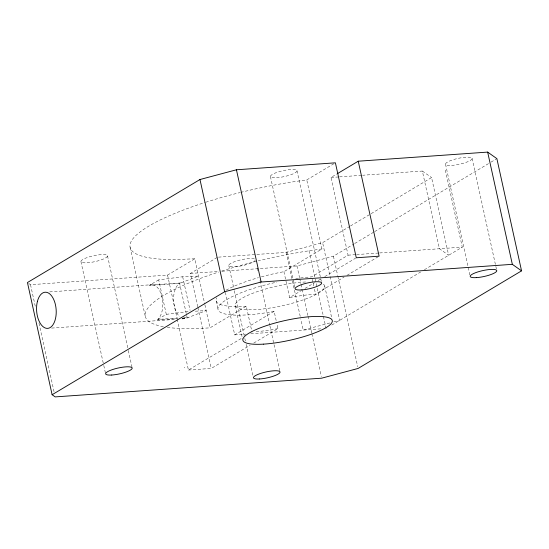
<?xml version="1.0" encoding="UTF-8"?>
<svg xmlns="http://www.w3.org/2000/svg" width="549" height="549" viewBox="0 0 549 549"><rect width="100%" height="100%" fill="white"/><g stroke="black" fill="none" stroke-linecap="round" stroke-linejoin="round"><path stroke-width="0.41" stroke-dasharray="2.75 2.06" d="M158.716 279.866L149.163 285.439L179.626 283.38L198.587 276.072L182.673 276.758L158.716 279.866L166.292 314.33L156.767 320.06L177.066 318.633M240.682 192.397A135.974 30.126 -12.4 0 1 294.916 181.561L306.767 179.914L334.664 163.252M28.678 283.408L30.524 284.711L167.555 275.07L194.792 258.805L204.736 304.022M295.767 278.645A63.451 14.061 -12.4 0 1 311.763 276.861L348.08 255.175L330.999 177.478L336.887 173.958M197.715 306.781L190.393 273.457L217.63 257.193M218.475 257.138L286.146 252.375L322.606 242.631L349.782 226.408M350.516 225.968L431.569 177.567L448.65 255.271L439.433 248.745L422.353 171.048L362.649 175.248M261.399 276.833A63.451 14.061 -12.4 0 1 280.992 272.235L283.915 271.693L321.954 248.978L306.767 179.914M167.294 327.348A135.974 30.126 -12.4 0 0 179.763 328.453L199.115 328.46L209.979 327.87L246.302 306.184L251.991 332.083M221.94 271.24L296.968 265.956L333.428 256.218L354.043 243.907M354.778 243.468L373.924 232.042M374.658 231.603L490.25 162.579M490.984 162.14L496.872 158.627M283.915 271.693L289.611 297.592L300.598 291.032M304.997 288.403L314.522 282.721M318.18 280.532L321.11 278.782M324.775 276.593L355.546 258.222M225.344 292.288L234.718 334.897L274.143 311.352L276.675 322.86M177.258 319.216L188.431 370.033L241.766 338.191M289.611 297.592L292.747 297.009A63.451 14.061 -12.4 0 1 315.558 294.127L344.051 277.115M346.975 275.372L378.391 256.609M188.431 370.033L211.269 368.427L250.104 345.239M253.762 343.056L277.945 328.618L276.854 323.684M331.802 325.042L420.678 271.975M424.356 269.779L462.272 247.139L445.191 169.435M195.32 311.194L206.184 310.604L187.216 317.912A18.131 9.786 86 0 1 182.488 318.434M329.743 322.99L303.233 330.073L300.845 319.209M333.888 321.879L339.687 320.335L322.606 242.631M274.143 311.352L271.007 311.935A63.451 14.061 -12.4 0 1 218.001 308.092A63.451 14.061 -12.4 0 1 276.799 282.145M277.945 328.618L274.809 329.201A63.451 14.061 -12.4 0 1 254.262 331.905M321.954 248.978L310.103 250.625A135.974 30.126 -12.4 0 0 258.284 260.871M166.292 314.33L189.439 311.4M330.999 177.478L338.699 176.936M339.55 176.874L361.791 175.309M348.08 255.175L355.766 254.633M356.617 254.571L378.817 253.014M379.668 252.952L462.272 247.139M190.393 273.457L218.529 271.481M49.657 291.896L151.977 284.698M181.129 282.893L150.083 285.075A18.131 9.786 86 0 1 162.051 297.373A18.131 9.786 86 0 1 157.638 319.443L178.624 317.995M182.144 318.276L187.216 317.912L179.626 283.38A18.131 9.786 86 0 0 173.58 299.047A18.131 9.786 86 0 0 179.688 316.691M51.647 328.089L175.906 319.346M181.863 318.928L184.423 318.743M234.718 334.897L245.712 334.121M250.783 333.765L320.993 328.824M183.661 317.645L188.698 317.301M194.792 258.805L173.827 259.588L164.576 259.382A135.974 30.126 -12.4 0 1 205.003 202.478M422.353 171.048L431.569 177.567M184.272 367.219L184.505 367.857M472.085 158.38L495.658 265.586M495.843 266.423L496.399 268.935M445.534 164.233L470.205 276.463M333.428 256.218L337.662 275.481M337.848 276.319L357.735 366.773M324.685 285.981L331.912 318.873M296.995 170.705L320.568 277.911M320.753 278.748L321.673 282.934M308.984 250.763L326.072 328.467M312.306 279.331L313.026 282.618M313.204 283.442L313.747 285.905M314.474 289.193L315.558 294.127M296.968 265.956L299.548 277.684M299.733 278.521L300.838 283.545M301.024 284.382L301.943 288.575M302.128 289.412L307.831 315.373M308.016 316.21L311.702 332.962M311.887 333.799L321.275 376.511M270.437 176.558L295.115 288.788M286.146 252.375L292.205 279.942M292.391 280.779L300.66 318.372M257.193 268.097L257.749 270.609M259.958 280.663L269.717 325.049M269.902 325.886L280.031 371.954M228.796 265.579L234.135 289.865M234.32 290.702L244.634 337.608M244.82 338.445L245.369 340.956M246.11 344.305L253.103 376.134M235.274 305.697L242.685 339.406M216.114 300.866L218.015 309.499M204.914 304.846L209.979 327.87M197.901 307.612L211.269 368.427M182.673 276.758L190.084 310.466M167.555 275.07L177.08 318.386M179.441 370.41L179.537 370.822M130.113 247.414L145.3 316.478M107.501 255.779L128.123 349.589M128.308 350.427L131.993 367.178M80.943 261.633L103.596 364.653M103.782 365.49L105.621 373.869M30.524 284.711L35.678 308.154M38.993 323.224L54.083 391.876M323.375 284.245A45.78 10.143 -12.4 0 1 277.883 306.637A45.78 10.143 -12.4 0 1 237.799 301.161A45.78 10.143 -12.4 0 1 306.562 281.946M246.302 306.184A63.451 14.061 -12.4 0 1 228.329 306.17L224.932 305.711A63.451 14.061 -12.4 0 1 216.683 297.935M226.078 290.208A63.451 14.061 -12.4 0 1 258.49 277.65M163.355 326.703A135.974 30.126 -12.4 0 1 218.626 272.05M221.755 271.048A135.974 30.126 -12.4 0 1 256.671 261.262M255.23 260.35A13.595 3.013 -12.4 0 1 235.645 266.684A13.595 3.013 -12.4 0 1 233.449 262.099A13.595 3.013 -12.4 0 1 254.585 258.998M205.786 202.231A135.974 30.126 -12.4 0 1 239.879 192.596M451.628 165.393A13.595 3.013 -12.4 0 0 472.092 158.682A13.595 3.013 -12.4 0 0 452.712 159.841A13.595 3.013 -12.4 0 0 451.628 165.393M87.044 262.799A13.595 3.013 -12.4 0 0 107.501 256.081A13.595 3.013 -12.4 0 0 88.121 257.241A13.595 3.013 -12.4 0 0 87.044 262.799M276.538 177.718A13.595 3.013 -12.4 0 0 296.995 171A13.595 3.013 -12.4 0 0 277.616 172.166A13.595 3.013 -12.4 0 0 276.538 177.718"/><path stroke-width="0.82" d="M358.236 161.207L379.119 256.177L356.28 257.783L335.398 162.82L236.434 169.785L199.973 179.523L27.45 282.536L52.114 394.724L55.188 396.9L321.645 378.186L358.106 368.448L521.55 270.856L496.872 158.627L487.656 152.1L358.236 161.207L337.621 173.518M52.114 394.724L224.651 291.752L261.111 282.014L512.334 264.33L521.55 270.856M487.656 152.1L512.334 264.33M236.434 169.785L261.111 282.014M199.973 179.523L224.651 291.752M263.396 344.141A45.78 10.143 -12.4 0 0 332.282 321.529A45.78 10.143 -12.4 0 0 267.034 325.44A45.78 10.143 -12.4 0 0 263.396 344.141M301.209 289.954A13.595 3.013 -12.4 0 0 321.673 283.236A13.595 3.013 -12.4 0 0 302.293 284.396A13.595 3.013 -12.4 0 0 301.209 289.954M111.722 375.029A13.595 3.013 -12.4 0 0 132.179 368.317A13.595 3.013 -12.4 0 0 112.799 369.477A13.595 3.013 -12.4 0 0 111.722 375.029M259.574 378.975A13.595 3.013 -12.4 0 0 280.031 372.256A13.595 3.013 -12.4 0 0 260.651 373.416A13.595 3.013 -12.4 0 0 259.574 378.975M476.306 277.629A13.595 3.013 -12.4 0 0 496.77 270.911A13.595 3.013 -12.4 0 0 477.383 272.071A13.595 3.013 -12.4 0 0 476.306 277.629M37.414 301.401A18.131 9.786 86 0 0 47.392 328.391A18.131 9.786 86 0 0 54.372 301.092A18.131 9.786 86 0 0 37.414 301.401"/></g></svg>
